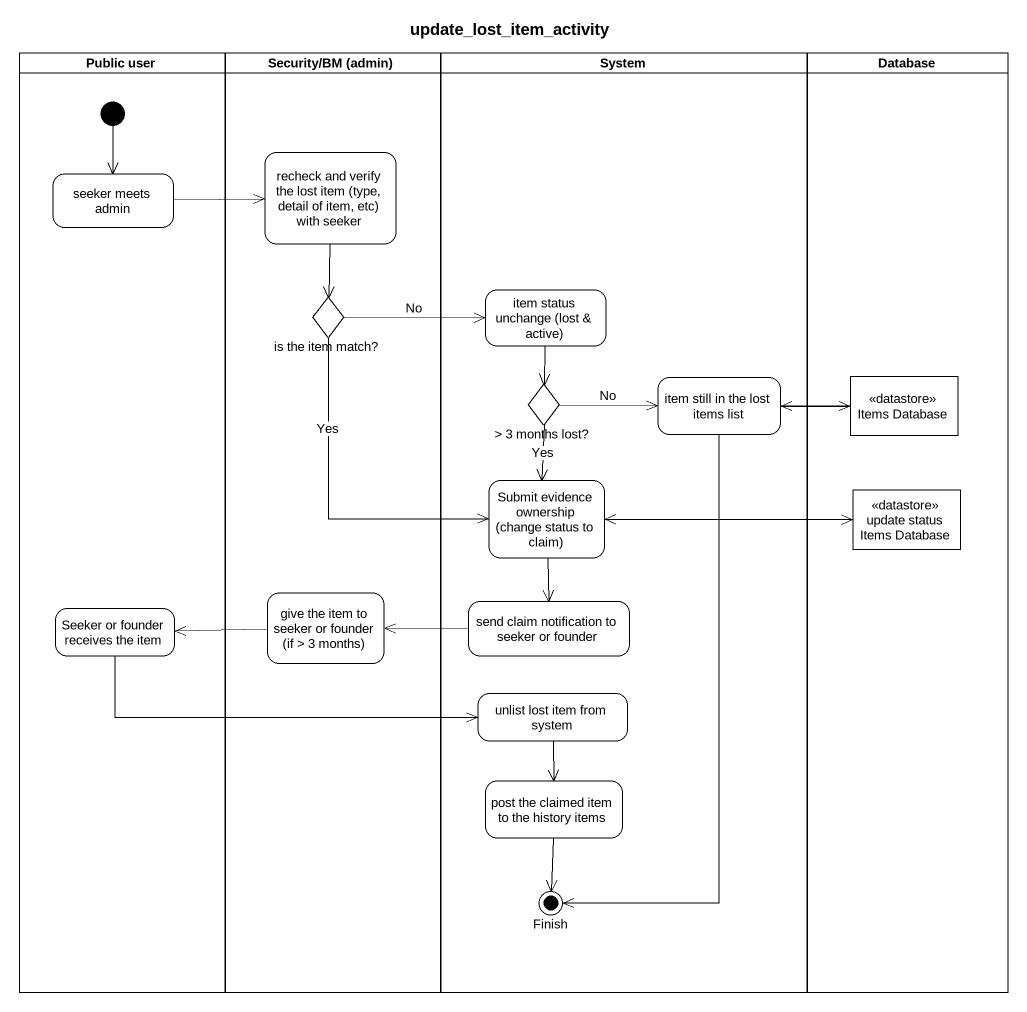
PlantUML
@startuml
title update_lost_item_activity
hide empty description
state "Public user" as Public_user <<partition>> {
  state "seeker meets admin" as seeker_meets_admin
  state "Seeker or founder receives the item" as Seeker_or_founder_receives
  [*] --> seeker_meets_admin
}
state "Security/BM (admin)" as Security_BM_admin <<partition>> {
  state "recheck and verify the lost item (type, detail of item, etc) with seeker" as recheck_and_verify_the_lost
  state "is the item match?" as is_the_item_match <<choice>>
  state "give the item to seeker or founder (if > 3 months)" as give_the_item_to_seeker_or
}
state System <<partition>> {
  state "item status unchange (lost & active)" as item_status_unchange_lost
  state "> 3 months lost?" as c3_months_lost <<choice>>
  state "item still in the lost items list" as item_still_in_the_lost
  state "Submit evidence ownership (change status to claim)" as Submit_evidence_ownership
  state "send claim notification to seeker or founder" as send_claim_notification_to
  state "unlist lost item from system" as unlist_lost_item_from_system
  state "post the claimed item to the history items" as post_the_claimed_item_to
  state Finish <<end>>
}
state "Database" as Database_ <<partition>> {
  state "Items Database" as Items_Database <<datastore>>
  state "update status Items Database" as update_status_Items_Database <<datastore>>
}
recheck_and_verify_the_lost --> is_the_item_match
seeker_meets_admin -right-> recheck_and_verify_the_lost
is_the_item_match -right-> item_status_unchange_lost : No
is_the_item_match --> Submit_evidence_ownership : Yes
item_status_unchange_lost --> c3_months_lost
c3_months_lost -right-> item_still_in_the_lost : No
c3_months_lost --> Submit_evidence_ownership : Yes
item_still_in_the_lost -right-> Items_Database
item_still_in_the_lost --> Finish
Items_Database -left-> item_still_in_the_lost
Submit_evidence_ownership -right-> update_status_Items_Database
Submit_evidence_ownership --> send_claim_notification_to
update_status_Items_Database -left-> Submit_evidence_ownership
Seeker_or_founder_receives -right-> unlist_lost_item_from_system
give_the_item_to_seeker_or -left-> Seeker_or_founder_receives
send_claim_notification_to -left-> give_the_item_to_seeker_or
unlist_lost_item_from_system --> post_the_claimed_item_to
post_the_claimed_item_to --> Finish
@enduml
